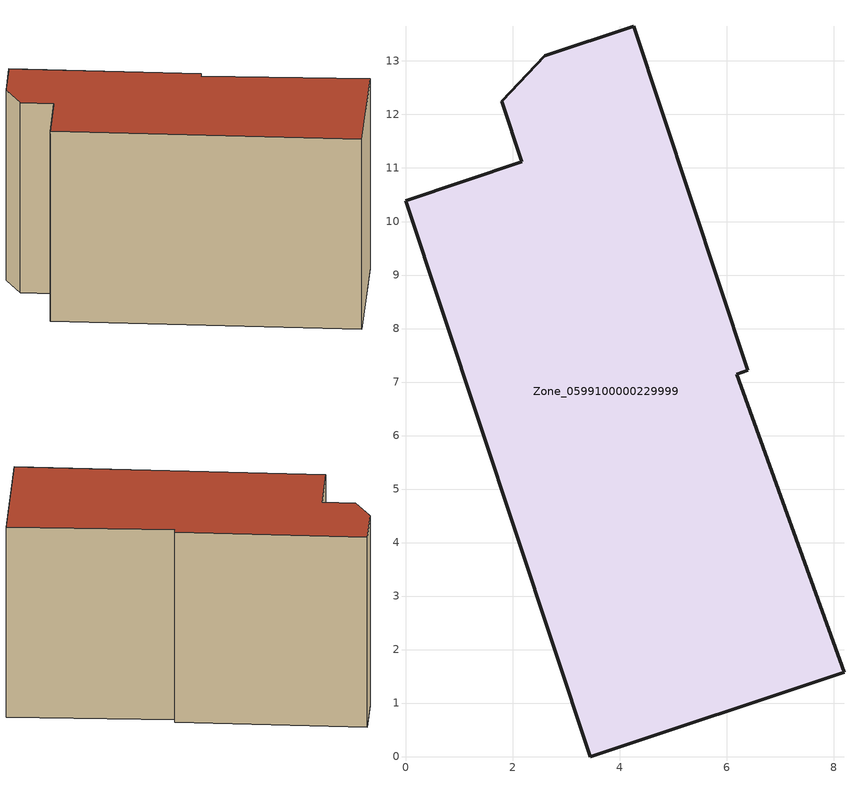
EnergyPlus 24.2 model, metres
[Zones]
Zone_0599100000229999
 floor ground (C_G): 2.6,13.1 4.27,13.65 6.39,7.22 6.2,7.14 8.2,1.57 3.45,0 0,10.39 2.17,11.12 1.8,12.24 z0
 wall outside (C_F): 6.2,7.14 6.39,7.22 4.27,13.65 2.6,13.1 1.8,12.24 2.17,11.12 0,10.39 3.45,0 8.2,1.57 6.2,7.14 z0:7.36
 roof outside (C_R): 1.8,12.24 2.17,11.12 0,10.39 3.45,0 8.2,1.57 6.2,7.14 6.39,7.22 4.27,13.65 2.6,13.1 z7.36
[BUILDING]
Pand.0599100000229999: North Axis=0; Terrain=City; Loads Convergence Tolerance Value=0.04; Temperature Convergence Tolerance Value=0.4; Solar Distribution=FullExterior; Maximum Number of Warmup Days=25; Minimum Number of Warmup Days=1
[Site:Location]
Rotterdam.The.Hague.AP_ZH_NLD Design_Conditions: Latitude=51.96; Longitude=4.45; Time Zone=1; Elevation=-4.5
[SITE:GROUNDTEMPERATURE:BUILDINGSURFACE]
18, 18, 18, 18, 18, 18, 18, 18, 18, 18, 18, 18
[MATERIAL] Thermal Absorptance=0.9; Solar Absorptance=0.7; Visible Absorptance=0.7
Name | Roughness | Thickness | Conductivity | Density | Specific Heat
G.TC.1992-2005 | MediumSmooth | 0.15 | 0.06 | 540 | 1210
F.TC.1992-2005 | Rough | 0.3 | 0.12 | 1920 | 840
R.TC.1992-2005 | MediumRough | 0.2 | 0.08 | 1500 | 1000
[CONSTRUCTION]
C_G: G.TC.1992-2005
C_F: F.TC.1992-2005
C_R: R.TC.1992-2005
[ZONE]
Zone_0599100000229999: Type=1; Multiplier=1; Ceiling Height=Autocalculate; Volume=Autocalculate; Floor Area=autocalculate; Part of Total Floor Area=Yes
[ZONEINFILTRATION:DESIGNFLOWRATE]
Infil_Zone_0599100000229999: Zone or ZoneList or Space or SpaceList=Zone_0599100000229999; Schedule=AlwaysOn; Design Flow Rate Calculation Method=Flow/Area; Flow Rate per Floor Area=0.0015; Constant Term Coefficient=1; Temperature Term Coefficient=0; Velocity Term Coefficient=0; Velocity Squared Term Coefficient=0
[HVACTEMPLATE:ZONE:IDEALLOADSAIRSYSTEM]
Zone_0599100000229999: Maximum Heating Supply Air Temperature=50; Minimum Cooling Supply Air Temperature=13; Maximum Heating Supply Air Humidity Ratio=0.0156; Minimum Cooling Supply Air Humidity Ratio=0.0077; Heating Limit=NoLimit; Cooling Limit=NoLimit; Dehumidification Control Type=ConstantSensibleHeatRatio; Cooling Sensible Heat Ratio=0.7; Dehumidification Setpoint=60; Humidification Control Type=None; Humidification Setpoint=30; Outdoor Air Method=None; Outdoor Air Flow Rate per Person=0.00944; Outdoor Air Flow Rate per Zone Floor Area=0; Outdoor Air Flow Rate per Zone=0; Demand Controlled Ventilation Type=None; Outdoor Air Economizer Type=NoEconomizer; Heat Recovery Type=None; Sensible Heat Recovery Effectiveness=0.7; Latent Heat Recovery Effectiveness=0.65
[ZONECONTROL:THERMOSTAT]
ThermostatControl_Zone_0599100000229999: Zone or ZoneList=Zone_0599100000229999; Control Type Schedule=DualSetpointControlType; Control 1=Thermostat_Zone_0599100000229999; Temperature Difference Between Cutout And Setpoint=0
[THERMOSTATSETPOINT:DUALSETPOINT]
Thermostat_Zone_0599100000229999: Heating Setpoint Temperature Schedule=HeatingSetpoint_Zone_0599100000229999; Cooling Setpoint Temperature Schedule=CoolingSetpoint_Zone_0599100000229999
[SCHEDULE:COMPACT]
HeatingSetpoint_Zone_0599100000229999: Through: 12/31, For: AllDays, Until: 24:00, 21
CoolingSetpoint_Zone_0599100000229999: Through: 12/31, For: AllDays, Until: 24:00, 24
DualSetpointControlType: Through: 12/31, For: AllDays, Until: 24:00, 4
AlwaysOn: Through: 12/31, For: AllDays, Until: 24:00, 1
